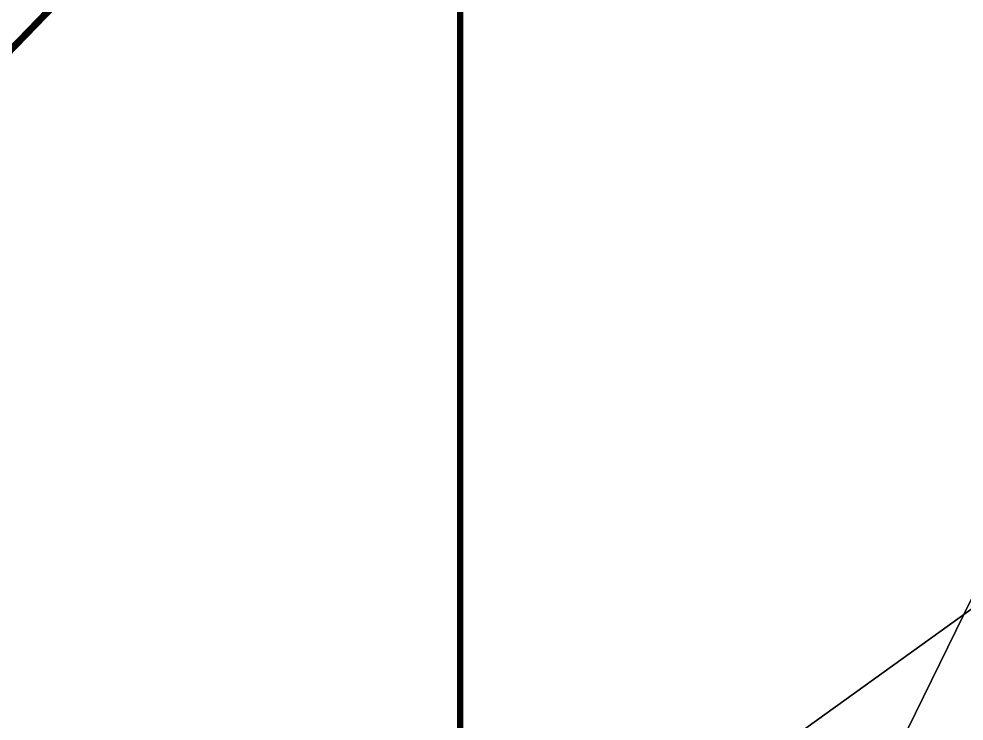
# Model space of a CAD drawing. Header units: millimetres. Extents: x 0 to 520, y -2 to 382.
# Drawn here: x 120.1 to 260, y 174.2 to 278.1 of the extents above; entities that cross this region are included whole.
import ezdxf

# ---------------------------------------------------------------- set-up
doc = ezdxf.new("R2010")
doc.units = ezdxf.units.MM

msp = doc.modelspace()

# ---------------------------------------------------------------- linework, layer by layer
at = {"layer": 'BRASS', "color": 52}
for points in [[(509.2, 369.2, 103), (10.8, 369.2, 103), (10.8, 10.8, 103)], [(509.2, 369.2, 103), (10.8, 10.8, 103), (509.2, 10.8, 103)], [(38.3633, 309.0705, 86), (184.1048, 341.614, 86), (38.3633, 190.9295, 86)], [(184.1048, 341.614, 86), (184.175, 341.5711, 86), (38.3633, 190.9295, 86)], [(38.3633, 190.9295, 86), (184.175, 341.5711, 86), (38.4079, 190.8604, 86)], [(184.175, 341.5711, 86), (184.2473, 341.5317, 86), (38.4079, 190.8604, 86)], [(38.4079, 190.8604, 86), (184.2473, 341.5317, 86), (38.4491, 190.7891, 86)], [(184.2473, 341.5317, 86), (184.3214, 341.496, 86), (38.4491, 190.7891, 86)], [(38.4491, 190.7891, 86), (184.3214, 341.496, 86), (38.4866, 190.7159, 86)], [(184.3214, 341.496, 86), (184.3972, 341.4641, 86), (38.4866, 190.7159, 86)], [(38.4866, 190.7159, 86), (184.3972, 341.4641, 86), (38.5204, 190.6409, 86)], [(184.3972, 341.4641, 86), (184.4745, 341.4359, 86), (38.5204, 190.6409, 86)], [(38.5204, 190.6409, 86), (184.4745, 341.4359, 86), (38.5505, 190.5643, 86)], [(184.4745, 341.4359, 86), (184.5531, 341.4117, 86), (38.5505, 190.5643, 86)], [(185.4469, 341.4117, 86), (185.5255, 341.4359, 86), (185.5255, 38.5641, 86)], [(185.5255, 38.5641, 86), (185.6028, 341.4641, 86), (185.6028, 38.5359, 86)], [(185.5255, 341.4359, 86), (185.6028, 341.4641, 86), (185.5255, 38.5641, 86)], [(185.6028, 38.5359, 86), (185.6786, 341.496, 86), (185.6786, 38.504, 86)], [(185.6028, 341.4641, 86), (185.6786, 341.496, 86), (185.6028, 38.5359, 86)], [(185.6786, 38.504, 86), (185.7527, 341.5317, 86), (185.7527, 38.4683, 86)], [(185.6786, 341.496, 86), (185.7527, 341.5317, 86), (185.6786, 38.504, 86)], [(185.7527, 341.5317, 86), (334.2473, 341.5317, 86), (185.7527, 38.4683, 86)], [(185.7527, 38.4683, 86), (334.2473, 341.5317, 86), (334.2473, 38.4683, 86)], [(38.5505, 190.5643, 86), (184.5531, 341.4117, 86), (38.5767, 190.4863, 86)], [(184.5531, 341.4117, 86), (184.6328, 341.3914, 86), (38.5767, 190.4863, 86)], [(38.5767, 190.4863, 86), (184.6328, 341.3914, 86), (38.599, 190.4071, 86)], [(184.6328, 341.3914, 86), (184.7135, 341.3751, 86), (38.599, 190.4071, 86)], [(38.599, 190.4071, 86), (184.7135, 341.3751, 86), (38.6173, 190.3269, 86)], [(184.7135, 341.3751, 86), (184.7948, 341.3628, 86), (38.6173, 190.3269, 86)], [(38.6173, 190.3269, 86), (184.7948, 341.3628, 86), (38.6316, 190.2459, 86)], [(184.7948, 341.3628, 86), (184.8767, 341.3546, 86), (38.6316, 190.2459, 86)], [(38.6316, 190.2459, 86), (184.8767, 341.3546, 86), (38.6418, 190.1643, 86)], [(184.8767, 341.3546, 86), (184.9589, 341.3505, 86), (38.6418, 190.1643, 86)], [(38.6418, 190.1643, 86), (184.9589, 341.3505, 86), (38.6479, 190.0822, 86)], [(38.6479, 190.0822, 86), (185.0411, 341.3505, 86), (38.65, 190, 86)], [(184.9589, 341.3505, 86), (185.0411, 341.3505, 86), (38.6479, 190.0822, 86)], [(38.65, 190, 86), (185.0411, 341.3505, 86), (185.0411, 38.6495, 86)], [(185.0411, 341.3505, 86), (185.1233, 341.3546, 86), (185.0411, 38.6495, 86)], [(185.0411, 38.6495, 86), (185.1233, 341.3546, 86), (185.1233, 38.6454, 86)], [(185.1233, 341.3546, 86), (185.2052, 341.3628, 86), (185.2052, 38.6372, 86)], [(185.1233, 38.6454, 86), (185.1233, 341.3546, 86), (185.2052, 38.6372, 86)], [(185.2052, 341.3628, 86), (185.2865, 341.3751, 86), (185.2865, 38.6249, 86)], [(185.2052, 38.6372, 86), (185.2052, 341.3628, 86), (185.2865, 38.6249, 86)], [(185.2865, 341.3751, 86), (185.3672, 341.3914, 86), (185.2865, 38.6249, 86)], [(185.2865, 38.6249, 86), (185.3672, 341.3914, 86), (185.3672, 38.6086, 86)], [(185.3672, 341.3914, 86), (185.4469, 341.4117, 86), (185.4469, 38.5883, 86)], [(185.3672, 38.6086, 86), (185.3672, 341.3914, 86), (185.4469, 38.5883, 86)], [(185.4469, 38.5883, 86), (185.4469, 341.4117, 86), (185.5255, 38.5641, 86)], [(38.3633, 189.0705, 86), (38.4079, 189.1396, 86), (184.175, 38.4289, 86)], [(38.3633, 70.9295, 86), (38.3633, 189.0705, 86), (184.1048, 38.386, 86)], [(184.1048, 38.386, 86), (38.3633, 189.0705, 86), (184.175, 38.4289, 86)], [(38.4079, 189.1396, 86), (38.4491, 189.2109, 86), (184.2473, 38.4683, 86)], [(184.175, 38.4289, 86), (38.4079, 189.1396, 86), (184.2473, 38.4683, 86)], [(38.4491, 189.2109, 86), (38.4866, 189.2841, 86), (184.3214, 38.504, 86)], [(184.2473, 38.4683, 86), (38.4491, 189.2109, 86), (184.3214, 38.504, 86)], [(38.4866, 189.2841, 86), (38.5204, 189.3591, 86), (184.3972, 38.5359, 86)], [(184.3214, 38.504, 86), (38.4866, 189.2841, 86), (184.3972, 38.5359, 86)], [(38.5204, 189.3591, 86), (38.5505, 189.4357, 86), (184.4745, 38.5641, 86)], [(184.3972, 38.5359, 86), (38.5204, 189.3591, 86), (184.4745, 38.5641, 86)], [(38.5505, 189.4357, 86), (38.5767, 189.5137, 86), (184.5531, 38.5883, 86)], [(184.4745, 38.5641, 86), (38.5505, 189.4357, 86), (184.5531, 38.5883, 86)], [(38.5767, 189.5137, 86), (38.599, 189.5929, 86), (184.6328, 38.6086, 86)], [(184.5531, 38.5883, 86), (38.5767, 189.5137, 86), (184.6328, 38.6086, 86)], [(38.599, 189.5929, 86), (38.6173, 189.6731, 86), (184.7135, 38.6249, 86)], [(184.6328, 38.6086, 86), (38.599, 189.5929, 86), (184.7135, 38.6249, 86)], [(38.6173, 189.6731, 86), (38.6316, 189.7541, 86), (184.7948, 38.6372, 86)], [(184.7135, 38.6249, 86), (38.6173, 189.6731, 86), (184.7948, 38.6372, 86)], [(38.6316, 189.7541, 86), (38.6418, 189.8357, 86), (184.8767, 38.6454, 86)], [(184.7948, 38.6372, 86), (38.6316, 189.7541, 86), (184.8767, 38.6454, 86)], [(38.6418, 189.8357, 86), (38.6479, 189.9178, 86), (184.9589, 38.6495, 86)], [(184.8767, 38.6454, 86), (38.6418, 189.8357, 86), (184.9589, 38.6495, 86)], [(38.6479, 189.9178, 86), (38.65, 190, 86), (185.0411, 38.6495, 86)], [(184.9589, 38.6495, 86), (38.6479, 189.9178, 86), (185.0411, 38.6495, 86)]]:
    msp.add_3dface(points, dxfattribs=at)

doc.saveas('drawing.dxf')
